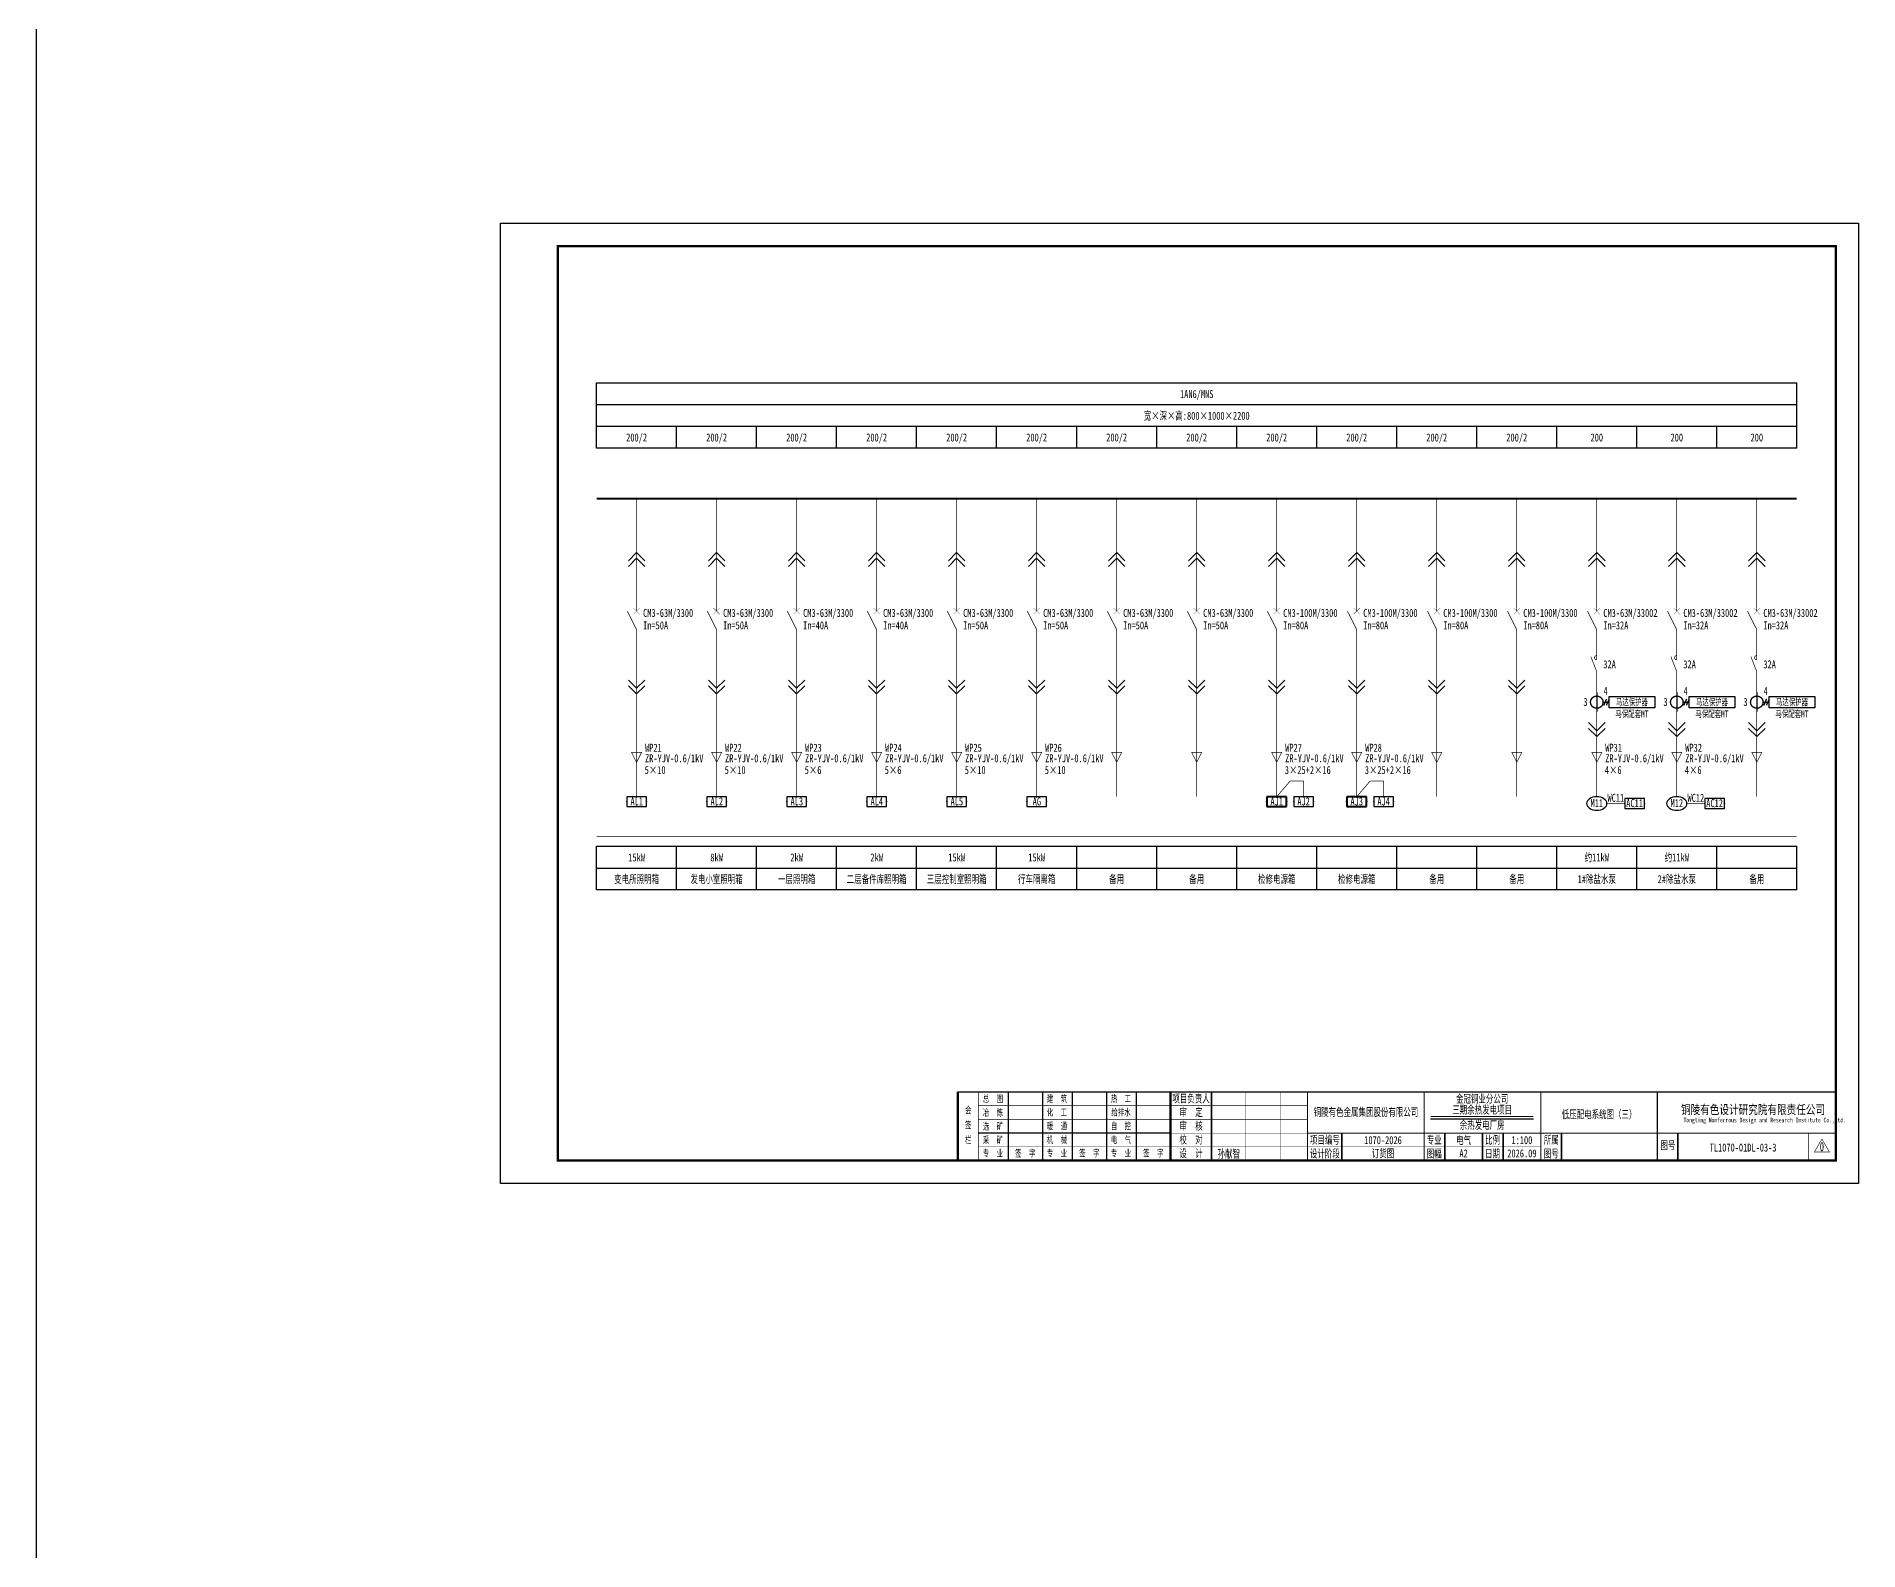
# Model space of a CAD drawing. Header units: millimetres. Extents: x -24326 to 675674, y 148048 to 606396.
# Drawn here: x 275674 to 355374, y 310989 to 377222 of the extents above; entities that cross this region are included whole.
import ezdxf
from ezdxf.enums import TextEntityAlignment as Align

# ---------------------------------------------------------------- set-up
doc = ezdxf.new("R2010")
doc.units = ezdxf.units.MM
doc.linetypes.add('常规', pattern=[20, 10, 0, 10])
for name, color, linetype, lineweight in [('BXT', 7, 'Continuous', 0), ('CAXA0', 7, 'Continuous', 70), ('MX', 3, 'Continuous', 0), ('SW', 8, 'Continuous', 20), ('TEXT', 4, 'Continuous', 0), ('电辅助1', 7, 'Continuous', 0)]:
    doc.layers.add(name, color=color, linetype=linetype, lineweight=lineweight)
for name, color, linetype in [('动力平面导线层', 3, '常规'), ('图框', 7, 'Continuous'), ('文字', 7, 'Continuous'), ('标注-照明', 7, 'Continuous'), ('照明平面导线层', 3, 'Continuous'), ('照明平面设备层', 1, 'Continuous')]:
    doc.layers.add(name, color=color, linetype=linetype)
doc.styles.add('HZ', font='simsun.ttf', dxfattribs={"width": 0.75})
doc.styles.add('标准', font='NSimSun.ttf', dxfattribs={"width": 0.667})
doc.linetypes.add('接地线', pattern='A,500,[136,EESLTYPE.shx,S=100,R=0,X=0,Y=0],500,-200,60,-200', length=1460)

# ---------------------------------------------------------------- blocks, each defined once
blk = doc.blocks.new('3')
at = {"layer": 'TEXT', "color": 7, "lineweight": 25, "style": 'HZ', "width": 0.75}
for s, height, p in [('铜陵有色设计研究院有限责任公司', 400, (221501, 249018)), ('Tongling Nonferrous Design and Research Institute Co.,Ltd.', 200, (221613, 248659))]:
    blk.add_text(s, height=height, dxfattribs=at).set_placement(p)
blk = doc.blocks.new('铜陵有色图签02')
at = {"layer": '图框', "linetype": 'Continuous', "lineweight": 50}
for p, q in [((-38401, 3003), (-38401, 1)), ((-29100, 3001), (-29100, 0))]:
    blk.add_line(p, q, dxfattribs=at)
at = {"layer": '图框', "color": 7, "linetype": 'Continuous', "lineweight": 25}
for p, q in [((-36201, 3010), (-36201, 9)), ((-34701, 3010), (-34701, 9)), ((-33401, 3017), (-33401, 16)), ((-31901, 3017), (-31901, 16)), ((-30601, 3017), (-30601, 16)), ((-29100, 1201), (-37501, 1201))]:
    blk.add_line(p, q, dxfattribs=at)
at = {"layer": '图框', "color": 7, "linetype": 'Continuous', "lineweight": 35}
for p, q in [((-27300, 3001), (-27300, 1)), ((-21600, 1197), (-21600, -3)), ((-17100, 1200), (-17100, 0)), ((-15450, 0), (-15450, 1200)), ((-14550, 1200), (-14550, 0)), ((-12000, 1201), (-12000, 1)), ((-6900, 1202), (-6900, 2))]:
    blk.add_line(p, q, dxfattribs=at)
at = {"layer": '图框', "lineweight": 25}
blk.add_line((-17723, 1830), (-13223, 1830), dxfattribs=at)
at = {"layer": '图框', "lineweight": 70, "const_width": 70}
blk.add_lwpolyline([(-17980, 3001), (0, 3001), (-38401, 3001)], dxfattribs=at)
at = {"layer": '图框', "color": 7, "linetype": 'Continuous', "lineweight": 25, "const_width": 25}
for points in [[(-37501, 3000), (-37501, 0)], [(-23100, 2401), (-37501, 2401)], [(-25800, 3001), (-25800, 1)], [(-24300, 3001), (-24300, 1)], [(-23100, 1801), (-37501, 1801)], [(-23100, 1201), (-29100, 1201)], [(-602, 943), (-932, 371), (-272, 371), (-602, 943)], [(-12900, 600), (-18000, 600), (-37501, 600)]]:
    blk.add_lwpolyline(points, dxfattribs=at)
at = {"layer": '图框', "linetype": 'Continuous', "lineweight": 50, "const_width": 50}
for points in [[(-23100, 3001), (-23100, 1)], [(-18000, 3000), (-18000, 0)]]:
    blk.add_lwpolyline(points, dxfattribs=at)
at = {"layer": '图框', "lineweight": 50, "const_width": 50}
for points in [[(-12900, 3001), (-12900, 1)], [(-7800, 3001), (-7800, 1)], [(0, 3000), (0, 0)], [(-23100, 1200), (0, 1200)]]:
    blk.add_lwpolyline(points, dxfattribs=at)
at = {"layer": '图框', "lineweight": 25, "const_width": 35}
blk.add_lwpolyline([(-17723, 1930), (-13223, 1930)], dxfattribs=at)
at = {"layer": '图框', "color": 7, "linetype": 'Continuous', "lineweight": 35, "const_width": 25}
blk.add_lwpolyline([(-1200, 1201), (-1200, 0)], dxfattribs=at)
at = {"layer": '图框', "linetype": 'Continuous', "lineweight": 70, "const_width": 70}
blk.add_lwpolyline([(-38401, 1), (0, 0)], dxfattribs=at)
at = {"layer": '图框', "lineweight": 25}
blk.add_blockref('3', (-228268, -246986), dxfattribs=at)
at = {"layer": 'TEXT', "color": 7, "lineweight": 25, "style": '标准', "width": 0.667}
for s, height, p in [('会', 300, (-37942, 2054)), ('总  图', 300, (-36862, 2555)), ('建  筑', 300, (-34062, 2562)), ('热  工', 300, (-31262, 2562)), ('项目负责人', 350, (-28197, 2541)), ('签', 300, (-37942, 1404)), ('冶  炼', 300, (-36862, 1955)), ('选  矿', 300, (-36862, 1355)), ('化  工', 300, (-34062, 1962)), ('暖  通', 300, (-34062, 1362)), ('给排水', 300, (-31262, 1962)), ('自  控', 300, (-31262, 1362)), ('审  定', 350, (-28197, 1941)), ('审  核', 350, (-28197, 1341)), ('栏', 300, (-37942, 754)), ('采  矿', 300, (-36862, 754)), ('机  械', 300, (-34062, 761)), ('电  气', 300, (-31262, 761)), ('校  对', 350, (-28197, 741)), ('项目编号', 350, (-22343, 730)), ('专业', 350, (-17559, 730)), ('比例', 350, (-15009, 730)), ('所属', 350, (-12438, 730)), ('图号', 350, (-7339, 495)), ('专  业', 300, (-36862, 170)), ('签  字', 300, (-35449, 170)), ('专  业', 300, (-34062, 177)), ('签  字', 300, (-32649, 177)), ('专  业', 300, (-31262, 177)), ('签  字', 300, (-29849, 177)), ('设  计', 350, (-28197, 139)), ('设计阶段', 350, (-22343, 130)), ('图幅', 350, (-17559, 130)), ('日期', 350, (-15009, 130)), ('图号', 350, (-12438, 130))]:
    blk.add_text(s, height=height, dxfattribs=at).set_placement(p, align=Align.CENTER)
blk = doc.blocks.new('HG')
at = {"layer": 'CAXA0', "color": 3, "linetype": 'Continuous', "lineweight": 0}
for p, q in [((0, 0), (-360, -360)), ((0, 0), (360, -360)), ((0, -250), (-360, -610)), ((0, -250), (360, -610))]:
    blk.add_line(p, q, dxfattribs=at)
blk = doc.blocks.new('0208D')
at = {"color": 3, "linetype": 'Continuous', "const_width": 0.3}
blk.add_lwpolyline([(0, -7.5), (0, 0)], dxfattribs=at)
blk.add_lwpolyline([(0, -7.5), (2.5, -2.5), (-2.5, -2.5)], close=True, dxfattribs=at)
blk = doc.blocks.new('1107AA')
at = {"color": 3, "linetype": 'Continuous'}
for points, const_width in [([(0, -7.5), (-3.79, 0)], 0.3), ([(1.25, 1.25), (-1.25, -1.25)], 0.1), ([(-1.25, 1.25), (1.25, -1.25)], 0.1)]:
    blk.add_lwpolyline(points, dxfattribs=dict(at, const_width=const_width))
blk = doc.blocks.new('PLA1')
at = {"color": 0, "linetype": 'ByBlock', "lineweight": -2}
for p, q in [((-500, 500), (-500, 0)), ((500, 500), (-500, 500)), ((-500, 0), (500, 0)), ((500, 0), (500, 500))]:
    blk.add_line(p, q, dxfattribs=at)
for p in [(-500, 250), (0, 500), (0, 0), (500, 250)]:
    blk.add_point(p, dxfattribs=at)
blk = doc.blocks.new('GGF')
at = {"layer": '照明平面导线层', "color": 3, "linetype": '常规', "lineweight": 25, "ltscale": 2, "const_width": 30}
for points in [[(0, 0), (0, -365)], [(0, -1065), (-261, -402)], [(0, -365), (0, -544)], [(0, -1065), (0, -1429)]]:
    blk.add_lwpolyline(points, dxfattribs=at)
blk.add_lwpolyline([(0, -544, -1.122007), (0, -365, -1.343832)], format="xyb", dxfattribs=at)
blk = doc.blocks.new('GHF')
at = {"layer": 'MX', "color": 3, "linetype": '常规', "lineweight": 25}
for p, q in [((270, 0), (540, 0)), ((313, -135), (432, 135)), ((426, -135), (546, 135))]:
    blk.add_line(p, q, dxfattribs=at)
blk.add_circle((0, 0), 270, dxfattribs=at)
at = {"layer": '动力平面导线层', "lineweight": -3, "ltscale": 100}
blk.add_line((0, 425), (0, -409), dxfattribs=at)

msp = doc.modelspace()

# ---------------------------------------------------------------- linework, layer by layer
at = {"color": 2, "linetype": 'ByBlock', "lineweight": -3, "ltscale": 100}
msp.add_line((275673.6, 148047.8), (275673.6, 548047.8), dxfattribs=at)
at = {"layer": '动力平面导线层', "color": 0, "linetype": 'ByBlock'}
for p, q in [((300173.6, 362063.6), (352673.6, 362063.6)), ((300173.6, 359213.6), (300173.6, 362063.6)), ((352673.6, 359213.6), (352673.6, 362063.6)), ((352673.6, 361113.6), (300173.6, 361113.6)), ((352673.6, 360163.6), (300173.6, 360163.6)), ((303673.6, 359213.6), (303673.6, 360163.6)), ((307173.6, 359213.6), (307173.6, 360163.6)), ((310673.6, 359213.6), (310673.6, 360163.6)), ((314173.6, 359213.6), (314173.6, 360163.6)), ((317673.6, 359213.6), (317673.6, 360163.6)), ((321173.6, 359213.6), (321173.6, 360163.6)), ((324673.6, 359213.6), (324673.6, 360163.6)), ((328173.6, 359213.6), (328173.6, 360163.6)), ((331673.6, 359213.6), (331673.6, 360163.6)), ((335173.6, 359213.6), (335173.6, 360163.6)), ((338673.6, 359213.6), (338673.6, 360163.6)), ((342173.6, 359213.6), (342173.6, 360163.6)), ((345673.6, 359213.6), (345673.6, 360163.6)), ((349173.6, 359213.6), (349173.6, 360163.6)), ((352673.6, 359213.6), (300173.6, 359213.6)), ((300173.6, 341794.9), (352673.6, 341794.9)), ((300173.6, 339894.9), (300173.6, 341794.9)), ((303673.6, 339894.9), (303673.6, 341794.9)), ((307173.6, 339894.9), (307173.6, 341794.9)), ((310673.6, 339894.9), (310673.6, 341794.9)), ((314173.6, 339894.9), (314173.6, 341794.9)), ((317673.6, 339894.9), (317673.6, 341794.9)), ((321173.6, 339894.9), (321173.6, 341794.9)), ((324673.6, 339894.9), (324673.6, 341794.9)), ((328173.6, 339894.9), (328173.6, 341794.9)), ((331673.6, 339894.9), (331673.6, 341794.9)), ((335173.6, 339894.9), (335173.6, 341794.9)), ((338673.6, 339894.9), (338673.6, 341794.9)), ((342173.6, 339894.9), (342173.6, 341794.9)), ((345673.6, 339894.9), (345673.6, 341794.9)), ((349173.6, 339894.9), (349173.6, 341794.9)), ((352673.6, 339894.9), (352673.6, 341794.9)), ((300173.6, 340844.9), (352673.6, 340844.9)), ((352673.6, 339894.9), (300173.6, 339894.9))]:
    msp.add_line(p, q, dxfattribs=at)
at = {"layer": '动力平面导线层', "color": 3, "linetype": 'ByBlock', "lineweight": 20, "ltscale": 2, "const_width": 84}
msp.add_lwpolyline([(352673.6, 356997.7), (300173.6, 356997.7)], dxfattribs=at)
at = {"layer": '动力平面导线层', "color": 0}
for points in [[(344463.9, 348353.1), (346458.4, 348353.1), (346458.4, 347849.4), (344463.9, 347849.4)], [(347963.9, 348353.1), (349958.4, 348353.1), (349958.4, 347849.4), (347963.9, 347849.4)], [(351463.9, 348353.1), (353458.4, 348353.1), (353458.4, 347849.4), (351463.9, 347849.4)]]:
    msp.add_lwpolyline(points, close=True, dxfattribs=at)
at = {"layer": '动力平面导线层', "color": 4, "linetype": '接地线', "lineweight": -3, "const_width": 30}
msp.add_lwpolyline([(300173.6, 342225.2), (352673.6, 342225.2)], dxfattribs=at)
at = {"layer": '图框', "linetype": 'Continuous', "lineweight": 100, "const_width": 100}
msp.add_lwpolyline([(298473.6, 328047.8), (354373.6, 328047.8), (354373.6, 368047.8), (298473.6, 368047.8)], close=True, dxfattribs=at)
at = {"layer": '文字', "color": 3, "linetype": 'ByBlock', "lineweight": 25, "const_width": 30}
for points in [[(301923.6, 352084.3), (301923.6, 356997.7)], [(305423.6, 352084.3), (305423.6, 356997.7)], [(308923.6, 352084.3), (308923.6, 356997.7)], [(312423.6, 352084.3), (312423.6, 356997.7)], [(315923.6, 352084.3), (315923.6, 356997.7)], [(319423.6, 352084.3), (319423.6, 356997.7)], [(322923.6, 352084.3), (322923.6, 356997.7)], [(326423.6, 352084.3), (326423.6, 356997.7)], [(329923.6, 352084.3), (329923.6, 356997.7)], [(333423.6, 352084.3), (333423.6, 356997.7)], [(336923.6, 352084.3), (336923.6, 356997.7)], [(340423.6, 352084.3), (340423.6, 356997.7)], [(343923.6, 352084.3), (343923.6, 356997.7)], [(347423.6, 352084.3), (347423.6, 356997.7)], [(350923.6, 352084.3), (350923.6, 356997.7)], [(301923.6, 351273.9), (301923.6, 343964.6)], [(305423.6, 351273.9), (305423.6, 343964.6)], [(308923.6, 351273.9), (308923.6, 343964.6)], [(312423.6, 351273.9), (312423.6, 343964.6)], [(315923.6, 351273.9), (315923.6, 343964.6)], [(319423.6, 351273.9), (319423.6, 343964.6)], [(322923.6, 351273.9), (322923.6, 343964.6)], [(326423.6, 351273.9), (326423.6, 343964.6)], [(329923.6, 351273.9), (329923.6, 343964.6)], [(333423.6, 351273.9), (333423.6, 343964.6)], [(336923.6, 351273.9), (336923.6, 343964.6)], [(340423.6, 351273.9), (340423.6, 343964.6)], [(343923.6, 351273.9), (343923.7, 350497.7)], [(347423.6, 351273.9), (347423.7, 350497.7)], [(350923.6, 351273.9), (350923.7, 350497.7)], [(343923.7, 349068.5), (343923.7, 347751.3)], [(347423.7, 349068.5), (347423.7, 347751.3)], [(350923.7, 349068.5), (350923.7, 347751.3)], [(343923.7, 347751.3), (343923.7, 343964.7)], [(347423.7, 347751.3), (347423.7, 343964.7)], [(350923.7, 347751.3), (350923.7, 343964.7)], [(330511.3, 344652.5), (329923.6, 343964.6)], [(330511.3, 344652.5), (331099.1, 344652.5)], [(331099.1, 344652.5), (331099.1, 343964.6)], [(334011.3, 344652.5), (333423.6, 343964.6)], [(334011.3, 344652.5), (334599.1, 344652.5)], [(334599.1, 344652.5), (334599.1, 343964.6)], [(344368.6, 343668.8), (345144.9, 343668.8)], [(347868.6, 343668.8), (348644.9, 343668.8)]]:
    msp.add_lwpolyline(points, dxfattribs=at)
at = {"layer": '标注-照明', "color": 1, "linetype": 'ByBlock', "lineweight": 30, "ltscale": 100, "extrusion": (0, 0, -1)}
for centre in [(343923.7, 343668.8), (347423.7, 343668.8)]:
    msp.add_ellipse(centre, major_axis=(444.9, 0), ratio=0.6650438, dxfattribs=at)
at = {"layer": '照明平面设备层', "color": 0, "lineweight": -3, "ltscale": 100}
msp.add_lwpolyline([(295973.6, 369047.8), (355373.6, 369047.8), (355373.6, 327047.8), (295973.6, 327047.8)], close=True, dxfattribs=at)

# ---------------------------------------------------------------- block references
for p in [(301923.5, 354648.9), (305423.5, 354648.9), (308923.5, 354648.9), (312423.5, 354648.9), (315923.5, 354648.9), (319423.5, 354648.9), (322923.5, 354648.9), (326423.5, 354648.9), (329923.5, 354648.9), (333423.5, 354648.9), (336923.5, 354648.9), (340423.5, 354648.9), (343923.5, 354648.9), (347423.5, 354648.9), (350923.5, 354648.9)]:
    msp.add_blockref('HG', p)
at = {"rotation": 180}
for p in [(301923.5, 348460), (305423.5, 348460), (308923.5, 348460), (312423.5, 348460), (315923.5, 348460), (319423.5, 348460), (322923.5, 348460), (326423.5, 348460), (329923.5, 348460), (333423.5, 348460), (336923.5, 348460), (340423.5, 348460), (343923.5, 346594), (347423.5, 346594), (350923.5, 346594)]:
    msp.add_blockref('HG', p, dxfattribs=at)
at = {"layer": 'BXT', "linetype": 'ByBlock', "xscale": 87.66225000098348, "yscale": 87.66225000098348, "zscale": 87.66225000098348}
for p in [(301923.7, 346125.4), (305423.7, 346125.4), (308923.7, 346125.4), (312423.7, 346125.4), (315923.7, 346125.4), (319423.7, 346125.4), (322923.7, 346125.4), (326423.7, 346125.4), (329923.7, 346125.4), (333423.7, 346125.4), (336923.7, 346125.4), (340423.7, 346125.4), (343923.7, 346125.4), (347423.7, 346125.4), (350923.7, 346125.4)]:
    msp.add_blockref('0208D', p, dxfattribs=at)
at = {"layer": '动力平面导线层', "linetype": 'ByBlock'}
for p in [(343923.7, 350497.5), (347423.7, 350497.5), (350923.7, 350497.5)]:
    msp.add_blockref('GGF', p, dxfattribs=at)
at = {"layer": '动力平面导线层', "color": 0, "linetype": '常规'}
for p in [(343923.7, 348101.3), (347423.7, 348101.3), (350923.7, 348101.3)]:
    msp.add_blockref('GHF', p, dxfattribs=at)
at = {"layer": '图框', "lineweight": 25}
msp.add_blockref('铜陵有色图签02', (354373.6, 328047.8), dxfattribs=at)
at = {"layer": '文字', "color": 3, "linetype": 'ByBlock', "lineweight": 25, "xscale": 108.0493425019085, "yscale": 108.0493425019085, "zscale": 108.0493425019085}
for p in [(301923.6, 352084.3), (305423.6, 352084.3), (308923.6, 352084.3), (312423.6, 352084.3), (315923.6, 352084.3), (319423.6, 352084.3), (322923.6, 352084.3), (326423.6, 352084.3), (329923.6, 352084.3), (333423.6, 352084.3), (336923.6, 352084.3), (340423.6, 352084.3), (343923.6, 352084.3), (347423.6, 352084.3), (350923.6, 352084.3)]:
    msp.add_blockref('1107AA', p, dxfattribs=at)
at = {"layer": '照明平面设备层', "color": 1, "lineweight": 30, "xscale": 0.8640000000596046, "yscale": 0.8640000000596046, "zscale": 0.8640000000596046}
for p in [(301923.6, 343532.6), (305423.6, 343532.6), (308923.6, 343532.6), (312423.6, 343532.6), (315923.6, 343532.6)]:
    msp.add_blockref('PLA1', p, dxfattribs=at)
at = {"layer": '照明平面设备层', "color": 4, "lineweight": 30, "xscale": 0.8640000000596046, "yscale": 0.8640000000596046, "zscale": 0.8640000000596046}
msp.add_blockref('PLA1', (319423.6, 343532.6), dxfattribs=at)
at = {"layer": '照明平面设备层', "color": 1, "lineweight": 40, "xscale": 0.8640000000596046, "yscale": 0.8640000000596046, "zscale": 0.8640000000596046}
for p in [(329923.6, 343532.6), (333423.6, 343532.6)]:
    msp.add_blockref('PLA1', p, dxfattribs=at)
at = {"layer": '照明平面设备层', "color": 1, "linetype": 'ByBlock', "lineweight": 30, "xscale": 0.8640000000596046, "yscale": 0.8640000000596046, "zscale": 0.8640000000596046}
for p in [(331099.1, 343532.6), (334599.1, 343532.6), (345576.9, 343452.8), (349076.9, 343452.8)]:
    msp.add_blockref('PLA1', p, dxfattribs=at)

# ---------------------------------------------------------------- texts
at = {"layer": 'SW', "color": 7, "linetype": 'ByBlock', "lineweight": 25, "style": '标准', "width": 0.667}
for s, height, p in [('1AN6/MNS', 350, (326423.6, 361403.6)), ('宽×深×高:800×1000×2200', 350, (326423.6, 360453.6)), ('马达保护器', 300, (345461.1, 347955.2)), ('马达保护器', 300, (348961.1, 347955.2)), ('马达保护器', 300, (352461.1, 347955.2)), ('3', 350, (343428.7, 347936.6)), ('马保配套MT', 300, (345461.1, 347436.7)), ('3', 350, (346928.7, 347936.6)), ('马保配套MT', 300, (348961.1, 347436.7)), ('3', 350, (350428.7, 347936.6)), ('马保配套MT', 300, (352461.1, 347436.7)), ('AJ2', 350, (331099.1, 343587.8)), ('AJ4', 350, (334599.1, 343587.8)), ('AC11', 350, (345576.9, 343508)), ('AC12', 350, (349076.9, 343508)), ('15kW', 350, (301923.6, 341134.8)), ('8kW', 350, (305423.6, 341134.8)), ('2kW', 350, (308923.6, 341134.8)), ('2kW', 350, (312423.6, 341134.8)), ('15kW', 350, (315923.6, 341134.8)), ('15kW', 350, (319423.6, 341134.8)), ('变电所照明箱', 350, (301923.6, 340184.8)), ('发电小室照明箱', 350, (305423.6, 340184.8)), ('一层照明箱', 350, (308923.6, 340184.8)), ('二层备件库照明箱', 350, (312423.6, 340184.8)), ('三层控制室照明箱', 350, (315923.6, 340184.8)), ('行车隔离箱', 350, (319423.6, 340184.8)), ('备用', 350, (322923.6, 340184.8)), ('备用', 350, (326423.6, 340184.8)), ('检修电源箱', 350, (329923.6, 340184.8)), ('检修电源箱', 350, (333423.6, 340184.8)), ('备用', 350, (336923.6, 340184.8)), ('备用', 350, (340423.6, 340184.8))]:
    msp.add_text(s, height=height, dxfattribs=at).set_placement(p, align=Align.CENTER)
for s, p in [('CM3-63M/3300', (302208.5, 351829.3)), ('In=50A', (302208.5, 351285)), ('CM3-63M/3300', (305708.5, 351829.3)), ('In=50A', (305708.5, 351285)), ('CM3-63M/3300', (309208.5, 351829.3)), ('In=40A', (309208.5, 351285)), ('CM3-63M/3300', (312708.5, 351829.3)), ('In=40A', (312708.5, 351285)), ('CM3-63M/3300', (316208.5, 351829.3)), ('In=50A', (316208.5, 351285)), ('CM3-63M/3300', (319708.5, 351829.3)), ('In=50A', (319708.5, 351285)), ('CM3-63M/3300', (323208.5, 351829.3)), ('In=50A', (323208.5, 351285)), ('CM3-63M/3300', (326708.5, 351829.3)), ('In=50A', (326708.5, 351285)), ('CM3-100M/3300', (330208.5, 351829.3)), ('In=80A', (330208.5, 351285)), ('CM3-100M/3300', (333708.5, 351829.3)), ('In=80A', (333708.5, 351285)), ('CM3-100M/3300', (337208.5, 351829.3)), ('In=80A', (337208.5, 351285)), ('CM3-100M/3300', (340708.5, 351829.3)), ('In=80A', (340708.5, 351285)), ('In=32A', (344208.5, 351285.2)), ('In=32A', (347708.5, 351285.2)), ('In=32A', (351208.5, 351285.2)), ('32A', (344208.5, 349581.8)), ('32A', (347708.5, 349581.8)), ('32A', (351208.5, 349581.8)), ('4', (344221.2, 348419.3)), ('4', (347721.2, 348419.3)), ('4', (351221.2, 348419.3))]:
    msp.add_text(s, height=350, dxfattribs=at).set_placement(p)
at = {"layer": 'SW', "color": 0, "linetype": 'ByBlock', "lineweight": 25, "style": '标准', "width": 0.667}
for p in [(344208.5, 351829.4), (347708.5, 351829.4), (351208.5, 351829.4)]:
    msp.add_text('CM3-63M/33002', height=350, dxfattribs=at).set_placement(p)
at = {"layer": 'SW', "color": 7, "linetype": 'Continuous', "lineweight": 25, "style": '标准', "width": 0.667}
for s, p in [('AL1', (301932.2, 343587.8)), ('AL2', (305432.2, 343587.8)), ('AL3', (308932.2, 343587.8)), ('AL4', (312432.2, 343587.8)), ('AL5', (315932.2, 343587.8)), ('AG', (319432.2, 343587.8)), ('AJ1', (329923.6, 343587.8)), ('AJ3', (333423.6, 343587.8)), ('孙献智', (327825.3, 328168.3))]:
    msp.add_text(s, height=350, dxfattribs=at).set_placement(p, align=Align.CENTER)
at = {"layer": 'SW', "color": 0, "linetype": 'ByBlock', "lineweight": 25, "style": '标准', "width": 0.667}
for s, p in [('M11', (343923.7, 343509.8)), ('M12', (347423.7, 343509.8))]:
    msp.add_text(s, height=350, dxfattribs=at).set_placement(p, align=Align.CENTER)
at = {"layer": 'SW', "color": 1, "linetype": 'Continuous', "lineweight": 25, "style": '标准', "width": 0.667}
for s, p in [('约11kW', (343923.4, 341134.8)), ('约11kW', (347423.4, 341134.8)), ('1#除盐水泵', (343923.4, 340184.9)), ('2#除盐水泵', (347423.4, 340184.9)), ('订货图', (334573, 328187.8))]:
    msp.add_text(s, height=350, dxfattribs=at).set_placement(p, align=Align.CENTER)
at = {"layer": 'SW', "color": 0, "linetype": 'Continuous', "lineweight": 25, "style": '标准', "width": 0.667}
msp.add_text('备用', height=350, dxfattribs=at).set_placement((350923.4, 340184.9), align=Align.CENTER)
at = {"layer": 'SW', "color": 4, "linetype": 'Continuous', "lineweight": 25, "style": '标准', "width": 0.667}
for s, height, p in [('金冠铜业分公司', 350, (338910.4, 330576.7)), ('铜陵有色金属集团股份有限公司', 350, (333827.5, 329995.5)), ('三期余热发电项目', 350, (338910.4, 330098.6)), ('低压配电系统图（三）', 350, (344024.5, 329894.7)), ('电气', 350, (338097.8, 328767.5)), ('余热发电厂房', 350, (338910.4, 329430.3)), ('1070-2026', 350, (334573, 328767.5)), ('A2', 350, (338097.8, 328187.8)), ('2026.09', 350, (340647.8, 328187.8)), ('1:100', 350, (340647.8, 328767.5)), ('TL1070-01DL-03-3', 350, (350322.9, 328444.3)), ('0', 400, (353771.4, 328455.8))]:
    msp.add_text(s, height=height, dxfattribs=at).set_placement(p, align=Align.CENTER)
at = {"layer": '动力平面导线层', "color": 0, "linetype": 'ByBlock', "style": '标准', "width": 0.667}
for s, p in [('200/2', (301923.6, 359503.6)), ('200/2', (305423.6, 359503.6)), ('200/2', (308923.6, 359503.6)), ('200/2', (312423.6, 359503.6)), ('200/2', (315923.6, 359503.6)), ('200/2', (319423.6, 359503.6)), ('200/2', (322923.6, 359503.6)), ('200/2', (326423.6, 359503.6)), ('200/2', (329923.6, 359503.6)), ('200/2', (333423.6, 359503.6)), ('200/2', (336923.6, 359503.6)), ('200/2', (340423.6, 359503.6)), ('200', (343923.6, 359503.6)), ('200', (347423.6, 359503.6)), ('200', (350923.6, 359503.6))]:
    msp.add_text(s, height=350, dxfattribs=at).set_placement(p, align=Align.CENTER)
at = {"layer": '电辅助1', "color": 7, "linetype": 'ByBlock', "lineweight": 25, "style": '标准', "width": 0.667}
for s, p in [('WP21', (302294, 345932.7)), ('WP22', (305794, 345932.7)), ('WP23', (309294, 345932.7)), ('WP24', (312794, 345932.7)), ('WP25', (316294, 345932.7)), ('WP26', (319794, 345932.7)), ('WP27', (330294, 345932.7)), ('WP28', (333794, 345932.7)), ('WP31', (344294.1, 345932.8)), ('WP32', (347794.1, 345932.8)), ('5×10', (302277.7, 344957.1)), ('ZR-YJV-0.6/1kV', (302293.9, 345470.9)), ('5×10', (305777.7, 344957.1)), ('ZR-YJV-0.6/1kV', (305793.9, 345470.9)), ('5×6', (309277.7, 344957.1)), ('ZR-YJV-0.6/1kV', (309293.9, 345470.9)), ('5×6', (312777.7, 344957.1)), ('ZR-YJV-0.6/1kV', (312793.9, 345470.9)), ('5×10', (316277.7, 344957.1)), ('ZR-YJV-0.6/1kV', (316293.9, 345470.9)), ('5×10', (319777.7, 344957.1)), ('ZR-YJV-0.6/1kV', (319793.9, 345470.9)), ('3×25+2×16', (330277.7, 344957.1)), ('ZR-YJV-0.6/1kV', (330293.9, 345470.9)), ('3×25+2×16', (333777.7, 344957.1)), ('ZR-YJV-0.6/1kV', (333793.9, 345470.9)), ('4×6', (344277.7, 344957.2)), ('ZR-YJV-0.6/1kV', (344294, 345470.9)), ('4×6', (347777.7, 344957.2)), ('ZR-YJV-0.6/1kV', (347794, 345470.9))]:
    msp.add_text(s, height=350, dxfattribs=at).set_placement(p)
for s, p in [('WC11', (344756.7, 343741.3)), ('WC12', (348256.7, 343741.3))]:
    msp.add_text(s, height=350, dxfattribs=at).set_placement(p, align=Align.CENTER)

doc.saveas('drawing.dxf')
